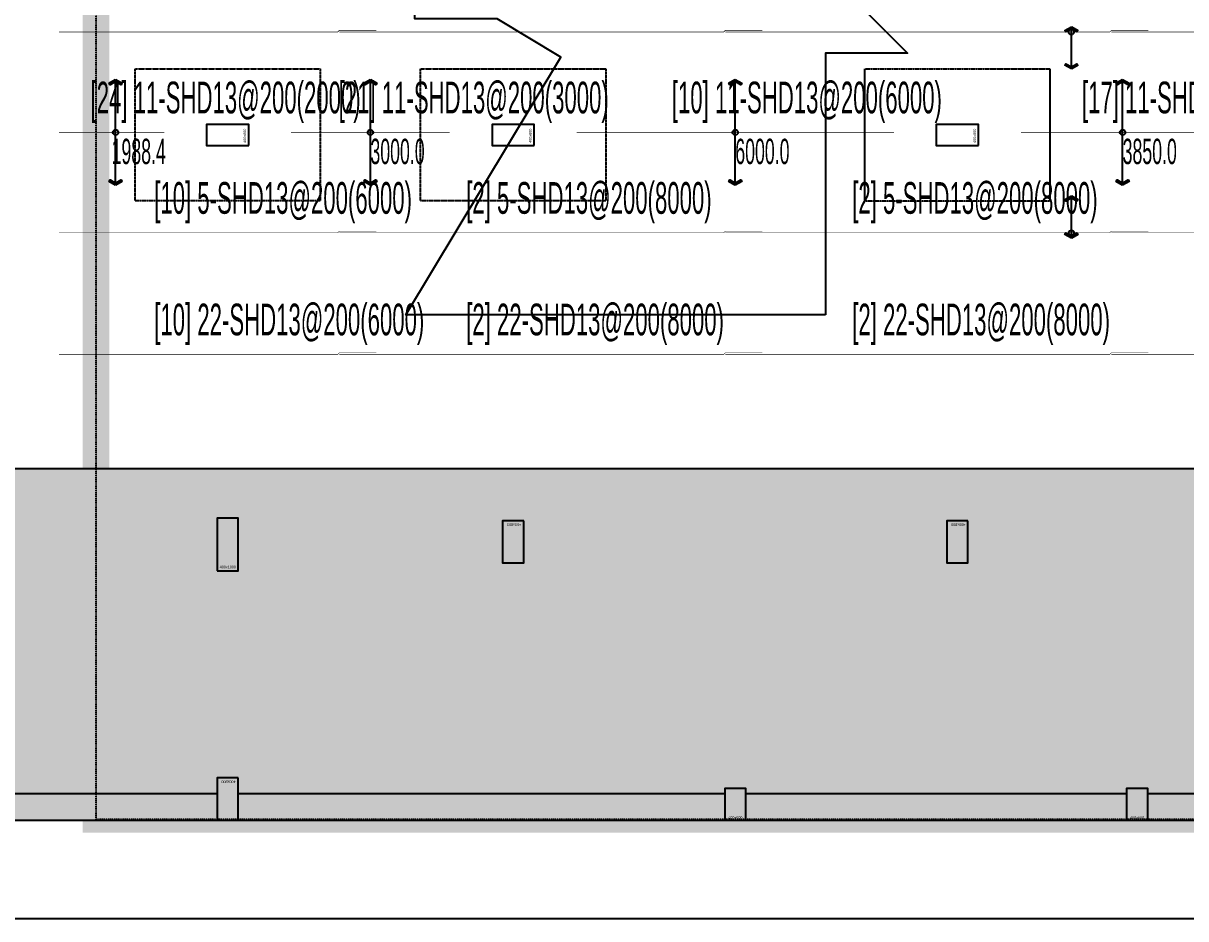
# Model space of a CAD drawing. Header units: millimetres. Extents: x 91591 to 1353697, y 75729 to 160586.
# Drawn here: x 260814 to 282798, y 88683 to 105628 of the extents above; entities that cross this region are included whole.
import ezdxf
from ezdxf.enums import TextEntityAlignment as Align

# ---------------------------------------------------------------- set-up
doc = ezdxf.new("R2010")
doc.units = ezdxf.units.MM
doc.linetypes.add('HID', pattern=[2.5, 1.5, -1])
doc.linetypes.add('HIDDEN', pattern=[0.375, 0.25, -0.125])
for name, color, linetype in [('-S_F', 7, 'Continuous'), ('8', 8, 'Continuous'), ('NX_BAR(D)', 7, 'Continuous'), ('NX_BARTXT', 7, 'Continuous'), ('NX_FORM', 7, 'Continuous'), ('S-FND_OUTLINE_지하주차장 기초', 4, 'HID'), ('S-HAT', 252, 'Continuous'), ('S-HAT_SLAB LEVEL', 7, 'Continuous'), ('XR-지하주차장$0$A-CON', 2, 'Continuous'), ('XR-지하주차장$0$AA-COL', 2, 'Continuous'), ('기초', 7, 'Continuous')]:
    doc.layers.add(name, color=color, linetype=linetype)
doc.layers.add('DEFPOINT', color=142, linetype='Continuous', plot=False)
doc.layers.add('NX_DEFAULT', color=7, linetype='Continuous', plot=False)
doc.styles.add('BarSetTxt', font='Arial.ttf', dxfattribs={"width": 0.4, "height": 353.85})
doc.styles.add('XR-지하주차장$0$Standard', font='arial.ttf')

# ---------------------------------------------------------------- blocks, each defined once
blk = doc.blocks.new('zw$D357')
at = {"layer": 'S-HAT'}
h = blk.add_hatch(dxfattribs=at)
h.set_pattern_fill('GRASS', color=256, scale=20)
h.set_pattern_definition([(90, (-331308.68, 2741039.9), (-359.21, 359.21), [95.25, -623.17]), (45, (-331308.7, 2741039.9), (-359.210245, 359.210245), [95.25, -412.75]), (135, (-331308.7, 2741039.9), (-359.210245, -359.210245), [95.25, -412.75])])
h.paths.add_polyline_path([(-65008, -55192), (-61014, -48545), (-9370, -48545), (-5377, -55192)])
at = {"layer": '-S_F', "linetype": 'HIDDEN', "lineweight": -3}
for points in [[(-55760, -40977), (-52260, -40977), (-52260, -43477), (-55760, -43477)], [(-50360, -40977), (-46860, -40977), (-46860, -43477), (-50360, -43477)], [(-41960, -40978), (-38460, -40978), (-38460, -43478), (-41960, -43478)]]:
    blk.add_lwpolyline(points, close=True, dxfattribs=at)
blk.add_lwpolyline([(-70457, 878), (0, 878), (0, -57059), (-70457, -57059)], close=True)
at = {"layer": 'S-FND_OUTLINE_지하주차장 기초'}
blk.add_lwpolyline([(-9370, -48545), (-61014, -48545), (-65008, -55192), (-5377, -55192)], close=True, dxfattribs=at)
at = {"layer": 'S-HAT_SLAB LEVEL', "lineweight": -2}
blk.add_lwpolyline([(-42704, -45631), (-50639, -45631), (-47708, -40754), (-48912, -40031), (-50469, -40031), (-50469, -37561), (-48369, -37561), (-48369, -35295), (-47455, -34381), (-41155, -40681), (-42704, -40681), (-42704, -42626), (-42704, -45631)], dxfattribs=at)
at = {"layer": 'XR-지하주차장$0$A-CON'}
for p, q in [((-54210, -54692), (-62210, -54692)), ((-44610, -54692), (-53810, -54692)), ((-37010, -54692), (-44210, -54692)), ((-2750, -54692), (-36610, -54692)), ((-70457, -55192), (0, -55192))]:
    blk.add_line(p, q, dxfattribs=at)
at = {"layer": 'XR-지하주차장$0$AA-COL'}
for points in [[(-53610, -42427), (-53610, -42027), (-54410, -42027), (-54410, -42427)], [(-48210, -42427), (-48210, -42027), (-49010, -42027), (-49010, -42427)], [(-39810, -42427), (-39810, -42027), (-40610, -42027), (-40610, -42427)], [(-54210, -50477), (-53810, -50477), (-53810, -49477), (-54210, -49477)], [(-48410, -49527), (-48810, -49527), (-48810, -50327), (-48410, -50327)], [(-40010, -49527), (-40410, -49527), (-40410, -50327), (-40010, -50327)], [(-53810, -54392), (-54210, -54392), (-54210, -55192), (-53810, -55192)], [(-44610, -55192), (-44210, -55192), (-44210, -54592), (-44610, -54592)], [(-37010, -55192), (-36610, -55192), (-36610, -54592), (-37010, -54592)]]:
    blk.add_lwpolyline(points, close=True, dxfattribs=at)
at = {"layer": '기초', "color": 6, "linetype": 'HID', "ltscale": 3, "const_width": 500}
blk.add_lwpolyline([(-56498, -55179), (-56498, -13109), (-51183, -13099), (-51183, -15035), (-51183, -15035), (-51183, -15047), (-37285, -15025), (-37298, -6685), (-14910, -6684), (-14910, -24464), (-14910, -24464), (-14910, -24477), (-13109, -24477), (-13109, -55179)], close=True, dxfattribs=at)
at = {"layer": 'Defpoints', "style": 'XR-지하주차장$0$Standard'}
for rotation, p in [(90, (-53660, -42377)), (90, (-48260, -42377)), (90, (-39860, -42377)), (180, (-48460, -49577)), (180, (-40060, -49577)), (180, (-53860, -54442))]:
    blk.add_text('400x800', height=50, rotation=rotation, dxfattribs=at).set_placement(p)
for s, p in [('400x1000', (-54160, -50427)), ('400x600', (-44543, -55169)), ('400x600', (-36943, -55169))]:
    blk.add_text(s, height=50, dxfattribs=at).set_placement(p)

msp = doc.modelspace()

# ---------------------------------------------------------------- linework, layer by layer
at = {"layer": 'DEFPOINT', "linetype": 'HID', "ltscale": 3}
msp.add_lwpolyline([(262190.8, 90562.3), (262191.3, 132632.3), (267505.6, 132643.2), (267505.6, 130707.1), (267505.6, 130707.1), (267505.6, 130695), (281404.1, 130716.7), (281391.1, 139056.3), (303779.3, 139057.8), (303779.3, 121277.3), (303779.4, 121277.3), (303779.4, 121265.3), (305579.8, 121265.3), (305580.1, 90562.3)], close=True, dxfattribs=at)
at = {"layer": 'DEFPOINT', "linetype": 'HIDDEN', "lineweight": -3}
for points in [[(262929.4, 104765.2), (266429.4, 104765.2), (266429.4, 102265.2), (262929.4, 102265.2)], [(268329.4, 104765.2), (271829.4, 104765.2), (271829.4, 102265.2), (268329.4, 102265.2)], [(276729.4, 104764.1), (280229.4, 104764.1), (280229.4, 102264.1), (276729.4, 102264.1)], [(309318.7, 97196.9), (257674.8, 97196.9), (253681.1, 90550.2), (313312.5, 90550.2)]]:
    msp.add_lwpolyline(points, close=True, dxfattribs=at)
at = {"layer": 'NX_BAR(D)', "color": 2, "const_width": 10}
for points in [[(261491, 105462.3), (266760.9, 105462.3), (266790.9, 105492.3), (267490.9, 105492.3)], [(266790.9, 105462.3), (274060.8, 105462.3), (274090.8, 105492.3), (274790.8, 105492.3)], [(274090.8, 105462.3), (281360.7, 105462.3), (281390.7, 105492.3), (282090.7, 105492.3)], [(281390.7, 105462.3), (288660.7, 105462.3), (288690.7, 105492.3), (289390.7, 105492.3)], [(261490.9, 103562.3), (263479.4, 103562.3)], [(265879.4, 103562.3), (268879.4, 103562.3)], [(271279.4, 103562.3), (277279.4, 103562.3)], [(279679.4, 103562.3), (283529.4, 103562.3)], [(261490.9, 101662.3), (266760.9, 101662.3), (266790.9, 101692.3), (267490.9, 101692.3)], [(266790.9, 101662.3), (274060.8, 101662.3), (274090.8, 101692.3), (274790.8, 101692.3)], [(274090.8, 101662.3), (281360.7, 101662.3), (281390.7, 101692.3), (282090.7, 101692.3)], [(281390.7, 101662.3), (288660.6, 101662.3), (288690.6, 101692.3), (289390.6, 101692.3)], [(261490.9, 99362.3), (266760.9, 99362.3), (266790.9, 99392.3), (267490.9, 99392.3)], [(266790.9, 99362.3), (274060.9, 99362.3), (274090.9, 99392.3), (274790.9, 99392.3)], [(274090.9, 99362.3), (281360.9, 99362.3), (281390.9, 99392.3), (282090.9, 99392.3)], [(281390.9, 99362.3), (288661, 99362.3), (288691, 99392.3), (289391, 99392.3)]]:
    msp.add_lwpolyline(points, dxfattribs=at)
at = {"layer": 'NX_FORM', "color": 1}
for p, q in [((280635.8, 104762.3), (280635.8, 105562.3)), ((262560.2, 102562.3), (262560.2, 104562.3)), ((267379.4, 102562.3), (267379.4, 104562.3)), ((274279.4, 102562.3), (274279.4, 104562.3)), ((281604.4, 102562.3), (281604.4, 104562.3)), ((280635.7, 101562.3), (280635.7, 102362.3))]:
    msp.add_line(p, q, dxfattribs=at)
for points in [[(280635.8, 105562.3), (280757, 105492.3), (280740, 105462.9), (280635.8, 105522.3), (280531.5, 105462.9), (280514.5, 105492.3)], [(280635.8, 104762.3), (280514.5, 104832.3), (280531.5, 104861.8), (280635.8, 104802.3), (280740, 104861.8), (280757, 104832.3)], [(262560.2, 104562.3), (262681.4, 104492.3), (262664.4, 104462.9), (262560.2, 104522.3), (262455.9, 104462.9), (262438.9, 104492.3)], [(267379.4, 104562.3), (267500.6, 104492.3), (267483.6, 104462.9), (267379.4, 104522.3), (267275.1, 104462.9), (267258.1, 104492.3)], [(274279.4, 104562.3), (274400.6, 104492.3), (274383.6, 104462.9), (274279.4, 104522.3), (274175.1, 104462.9), (274158.1, 104492.3)], [(281604.4, 104562.3), (281725.6, 104492.3), (281708.6, 104462.9), (281604.4, 104522.3), (281500.1, 104462.9), (281483.1, 104492.3)], [(262560.2, 102562.3), (262438.9, 102632.3), (262455.9, 102661.8), (262560.2, 102602.3), (262664.4, 102661.8), (262681.4, 102632.3)], [(267379.4, 102562.3), (267258.1, 102632.3), (267275.1, 102661.8), (267379.4, 102602.3), (267483.6, 102661.8), (267500.6, 102632.3)], [(274279.4, 102562.3), (274158.1, 102632.3), (274175.1, 102661.8), (274279.4, 102602.3), (274383.6, 102661.8), (274400.6, 102632.3)], [(281604.4, 102562.3), (281483.1, 102632.3), (281500.1, 102661.8), (281604.4, 102602.3), (281708.6, 102661.8), (281725.6, 102632.3)], [(280635.7, 102362.3), (280757, 102292.3), (280740, 102262.9), (280635.7, 102322.3), (280531.5, 102262.9), (280514.5, 102292.3)], [(280635.7, 101562.3), (280514.5, 101632.3), (280531.5, 101661.8), (280635.7, 101602.3), (280740, 101661.8), (280757, 101632.3)]]:
    msp.add_lwpolyline(points, close=True, dxfattribs=at)
for centre in [(280635.8, 105462.3), (262560.2, 103562.3), (267379.4, 103562.3), (274279.4, 103562.3), (281604.4, 103562.3), (280635.7, 101662.3)]:
    msp.add_circle(centre, 50, dxfattribs=at)

# ---------------------------------------------------------------- block references
at = {"layer": '8'}
msp.add_blockref('zw$D357', (318689, 145741.8), dxfattribs=at)

# ---------------------------------------------------------------- texts
at = {"layer": 'NX_BARTXT', "color": 2, "style": 'BarSetTxt', "width": 0.5}
for s, p in [('[24] 11-SHD13@200(2000)', (262087.5, 103742.3)), ('[21] 11-SHD13@200(3000)', (266779.4, 103742.3)), ('[10] 11-SHD13@200(6000)', (273079.4, 103742.3)), ('[17] 11-SHD13@200(4000)', (280834.4, 103742.3)), ('[10] 5-SHD13@200(6000)', (263290.9, 101842.3)), ('[2] 5-SHD13@200(8000)', (269190.9, 101842.3)), ('[2] 5-SHD13@200(8000)', (276490.8, 101842.3)), ('[10] 22-SHD13@200(6000)', (263290.9, 99542.3)), ('[2] 22-SHD13@200(8000)', (269190.9, 99542.3)), ('[2] 22-SHD13@200(8000)', (276490.9, 99542.3))]:
    msp.add_text(s, height=600, dxfattribs=at).set_placement(p, align=Align.BOTTOM_LEFT)
at = {"layer": 'NX_DEFAULT', "color": 8, "style": 'BarSetTxt', "width": 0.5}
for s, p in [('1988.4', (262485.2, 102962.3)), ('3000.0', (267379.4, 102962.3)), ('6000.0', (274279.4, 102962.3)), ('3850.0', (281604.4, 102962.3))]:
    msp.add_text(s, height=480, dxfattribs=at).set_placement(p)

doc.saveas('drawing.dxf')
